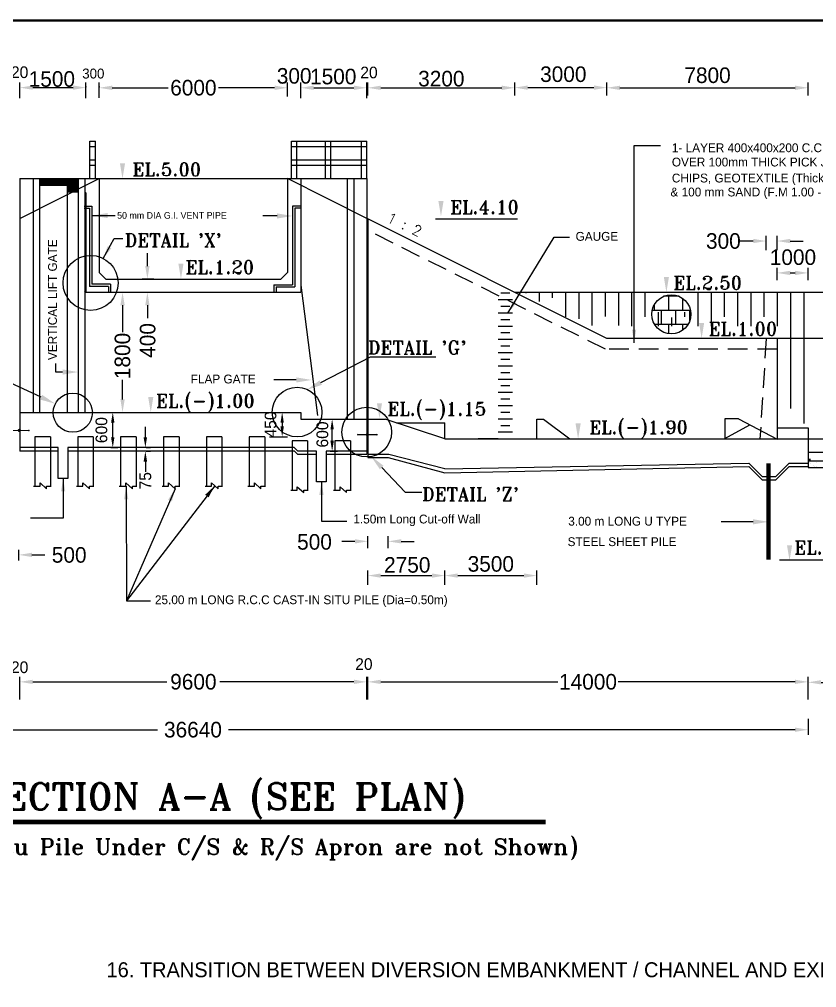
# Model space of a CAD drawing. Extents: x -377620 to 406987, y -326460 to -226264.
# Drawn here: x -21005 to -5642, y -248991 to -230343 of the extents above; entities that cross this region are included whole.
import ezdxf
from ezdxf.enums import TextEntityAlignment as Align

# ---------------------------------------------------------------- set-up
doc = ezdxf.new("R2010")
doc.units = 0
doc.header["$LTSCALE"] = 300
doc.header["$MEASUREMENT"] = 0
doc.linetypes.add('DASHED2', pattern=[9.525, 6.35, -3.175])
doc.layers.get('0').update_dxf_attribs({"linetype": 'CONTINUOUS'})
doc.layers.get('DEFPOINTS').update_dxf_attribs({"linetype": 'CONTINUOUS'})
doc.layers.add('LINE', color=7, linetype='CONTINUOUS')
doc.styles.add('BIG', font='ROMANT.SHX')
doc.styles.add('SMALL', font='ROMANS.SHX')
doc.dimstyles.new('3', dxfattribs={"dimtxt": 225, "dimasz": 350, "dimexe": 100, "dimexo": 25, "dimgap": 9, "dimtad": 0, "dimdec": 0, "dimzin": 0, "dimdsep": 46, "dimtxsty": 'Standard', "dimcen": 0, "dimclrd": 5, "dimclre": 6, "dimclrt": 256, "dimadec": 0, "dimazin": 0, "dimtfac": 1, "dimtdec": 0, "dimtofl": 0, "dimtmove": 2, "dimatfit": 3, "dimfxl": 1, "dimtolj": 1, "dimtzin": 0, "dimarcsym": 0})

# ---------------------------------------------------------------- blocks, each defined once
blk = doc.blocks.new('*D412')
at = {"layer": 'DEFPOINTS', "color": 0}
for p in [(-19466, -231661), (-19466, -231881), (-15837, -231844)]:
    blk.add_point(p, dxfattribs=at)
at = {"layer": 'LINE', "color": 7, "lineweight": -2}
for p, q in [((-19466, -231856), (-19466, -231561)), ((-15837, -231819), (-15837, -231561)), ((-19216, -231661), (-18136, -231661)), ((-16087, -231661), (-17168, -231661))]:
    blk.add_line(p, q, dxfattribs=at)
at = {"layer": 'LINE', "color": 7}
for points in [[(-19216, -231619), (-19216, -231703), (-19466, -231661)], [(-16087, -231619), (-16087, -231703), (-15837, -231661)]]:
    blk.add_solid(points, dxfattribs=at)
at = {"layer": 'LINE', "color": 7, "insert": (-17652, -231661), "char_height": 300, "attachment_point": 5}
blk.add_mtext('\\A1;6000', dxfattribs=at)
blk = doc.blocks.new('*D416')
at = {"layer": 'DEFPOINTS', "color": 0}
for p in [(-2238, -243111), (-5807, -243425), (-2238, -243425)]:
    blk.add_point(p, dxfattribs=at)
at = {"layer": 'LINE', "color": 7, "lineweight": -2}
for p, q in [((-5807, -243400), (-5807, -243011)), ((-5557, -243111), (-4506, -243111)), ((-2488, -243111), (-3538, -243111)), ((-2238, -243400), (-2238, -243011))]:
    blk.add_line(p, q, dxfattribs=at)
at = {"layer": 'LINE', "color": 7}
for points in [[(-5557, -243069), (-5557, -243152), (-5807, -243111)], [(-2488, -243069), (-2488, -243152), (-2238, -243111)]]:
    blk.add_solid(points, dxfattribs=at)
at = {"layer": 'LINE', "color": 7, "insert": (-4022, -243111), "char_height": 300, "attachment_point": 5}
blk.add_mtext('\\A1;6000', dxfattribs=at)
blk = doc.blocks.new('*D417')
at = {"layer": 'DEFPOINTS', "color": 0}
for p in [(-5807, -231661), (-9683, -231834), (-5807, -231834)]:
    blk.add_point(p, dxfattribs=at)
at = {"layer": 'LINE', "color": 7, "lineweight": -2}
for p, q in [((-9683, -231809), (-9683, -231561)), ((-5807, -231809), (-5807, -231561)), ((-9433, -231661), (-6057, -231661))]:
    blk.add_line(p, q, dxfattribs=at)
at = {"layer": 'LINE', "color": 7}
for points in [[(-9433, -231620), (-9433, -231703), (-9683, -231661)], [(-6057, -231620), (-6057, -231703), (-5807, -231661)]]:
    blk.add_solid(points, dxfattribs=at)
at = {"layer": 'LINE', "color": 7, "insert": (-7745, -231421), "char_height": 300, "attachment_point": 5}
blk.add_mtext('\\A1;7800', dxfattribs=at)
blk = doc.blocks.new('*D418')
at = {"layer": 'DEFPOINTS', "color": 0}
for p in [(-11459, -231661), (-14290, -231834), (-11459, -231834)]:
    blk.add_point(p, dxfattribs=at)
at = {"layer": 'LINE', "color": 7, "lineweight": -2}
for p, q in [((-14290, -231809), (-14290, -231561)), ((-11459, -231809), (-11459, -231561)), ((-14040, -231661), (-11709, -231661))]:
    blk.add_line(p, q, dxfattribs=at)
at = {"layer": 'LINE', "color": 7}
for points in [[(-14040, -231620), (-14040, -231703), (-14290, -231661)], [(-11709, -231620), (-11709, -231703), (-11459, -231661)]]:
    blk.add_solid(points, dxfattribs=at)
at = {"layer": 'LINE', "color": 7, "insert": (-12874, -231487), "char_height": 300, "attachment_point": 5}
blk.add_mtext('\\A1;3200', dxfattribs=at)
blk = doc.blocks.new('*X388')
at = {"color": 0}
for p, q in [((1078, 5657), (1246, 5825)), ((1078, 5666), (1229, 5816)), ((1078, 5675), (1211, 5807)), ((1078, 5683), (1193, 5798)), ((1078, 5692), (1176, 5790)), ((1078, 5701), (1158, 5781)), ((1078, 5710), (1140, 5772)), ((1078, 5719), (1123, 5763)), ((1078, 5728), (1105, 5754)), ((1078, 5736), (1087, 5745)), ((1084, 5653), (1264, 5834)), ((1093, 5653), (1282, 5843)), ((1101, 5653), (1299, 5851)), ((1110, 5653), (1317, 5860)), ((1119, 5653), (1328, 5863)), ((1128, 5653), (1328, 5854)), ((1137, 5653), (1328, 5845)), ((1146, 5653), (1328, 5836)), ((1154, 5653), (1328, 5827)), ((1163, 5653), (1328, 5819)), ((1172, 5653), (1328, 5810)), ((1181, 5653), (1328, 5801)), ((1190, 5653), (1328, 5792)), ((1199, 5653), (1328, 5783)), ((1207, 5653), (1328, 5774)), ((1216, 5653), (1328, 5766)), ((1225, 5653), (1328, 5757)), ((1234, 5653), (1328, 5748)), ((1243, 5653), (1328, 5739)), ((1252, 5653), (1328, 5730)), ((1261, 5653), (1328, 5721)), ((1269, 5653), (1328, 5712)), ((1278, 5653), (1328, 5704)), ((1287, 5653), (1328, 5695)), ((1296, 5653), (1328, 5686)), ((1305, 5653), (1328, 5677)), ((1314, 5653), (1328, 5668)), ((1322, 5653), (1328, 5659))]:
    blk.add_line(p, q, dxfattribs=at)
blk = doc.blocks.new('*X387')
at = {"color": 0}
for p, q in [((453, 5810), (597, 5953)), ((453, 5819), (588, 5953)), ((453, 5827), (579, 5953)), ((453, 5836), (571, 5953)), ((453, 5845), (562, 5953)), ((453, 5854), (553, 5953)), ((453, 5863), (544, 5953)), ((453, 5872), (535, 5953)), ((453, 5880), (526, 5953)), ((453, 5889), (518, 5953)), ((453, 5898), (509, 5953)), ((453, 5907), (500, 5953)), ((453, 5916), (491, 5953)), ((453, 5925), (482, 5953)), ((453, 5933), (473, 5953)), ((453, 5942), (465, 5953)), ((453, 5951), (456, 5953)), ((456, 5803), (606, 5953)), ((465, 5803), (615, 5953)), ((474, 5803), (624, 5953)), ((482, 5803), (632, 5953)), ((491, 5803), (641, 5953)), ((500, 5803), (650, 5953)), ((509, 5803), (659, 5953)), ((518, 5803), (668, 5953)), ((527, 5803), (677, 5953)), ((535, 5803), (685, 5953)), ((544, 5803), (694, 5953)), ((553, 5803), (703, 5953)), ((562, 5803), (712, 5953)), ((571, 5803), (721, 5953)), ((580, 5803), (730, 5953)), ((589, 5803), (739, 5953)), ((597, 5803), (747, 5953)), ((606, 5803), (756, 5953)), ((615, 5803), (765, 5953)), ((624, 5803), (774, 5953)), ((633, 5803), (783, 5953)), ((642, 5803), (792, 5953)), ((650, 5803), (800, 5953)), ((659, 5803), (809, 5953)), ((668, 5803), (818, 5953)), ((677, 5803), (827, 5953)), ((686, 5803), (836, 5953)), ((695, 5803), (845, 5953)), ((703, 5803), (853, 5953)), ((712, 5803), (862, 5953)), ((721, 5803), (871, 5953)), ((730, 5803), (880, 5953)), ((739, 5803), (889, 5953)), ((748, 5803), (898, 5953)), ((756, 5803), (906, 5953)), ((765, 5803), (915, 5953)), ((774, 5803), (924, 5953)), ((783, 5803), (933, 5953)), ((792, 5803), (942, 5953)), ((801, 5803), (951, 5953)), ((809, 5803), (959, 5953)), ((818, 5803), (968, 5953)), ((827, 5803), (977, 5953)), ((836, 5803), (986, 5953)), ((845, 5803), (995, 5953)), ((854, 5803), (1004, 5953)), ((863, 5803), (1013, 5953)), ((871, 5803), (1021, 5953)), ((880, 5803), (1030, 5953)), ((889, 5803), (1039, 5953)), ((898, 5803), (1048, 5953)), ((907, 5803), (1057, 5953)), ((916, 5803), (1066, 5953)), ((924, 5803), (1074, 5953)), ((933, 5803), (1083, 5953)), ((942, 5803), (1092, 5953)), ((951, 5803), (1101, 5953)), ((960, 5803), (1110, 5953)), ((969, 5803), (1119, 5953)), ((977, 5803), (1127, 5953)), ((986, 5803), (1136, 5953)), ((995, 5803), (1145, 5953)), ((1004, 5803), (1154, 5953)), ((1013, 5803), (1163, 5953)), ((1022, 5803), (1172, 5953)), ((1030, 5803), (1180, 5953)), ((1039, 5803), (1189, 5953)), ((1048, 5803), (1198, 5953)), ((1057, 5803), (1207, 5953)), ((1066, 5803), (1216, 5953)), ((1075, 5803), (1225, 5953)), ((1078, 5798), (1233, 5953)), ((1078, 5790), (1242, 5953)), ((1078, 5781), (1251, 5953)), ((1078, 5772), (1260, 5953)), ((1078, 5763), (1269, 5953)), ((1078, 5754), (1278, 5953)), ((1078, 5745), (1287, 5953)), ((1087, 5745), (1295, 5953)), ((1105, 5754), (1304, 5953)), ((1123, 5763), (1313, 5953)), ((1140, 5772), (1322, 5953)), ((1158, 5781), (1328, 5951)), ((1176, 5790), (1328, 5942)), ((1193, 5798), (1328, 5933)), ((1211, 5807), (1328, 5925)), ((1229, 5816), (1328, 5916)), ((1246, 5825), (1328, 5907)), ((1264, 5834), (1328, 5898)), ((1282, 5843), (1328, 5889)), ((1299, 5851), (1328, 5880)), ((1317, 5860), (1328, 5872))]:
    blk.add_line(p, q, dxfattribs=at)
blk = doc.blocks.new('*D421')
at = {"layer": 'DEFPOINTS', "color": 0}
for p in [(-18588, -238590), (-18588, -238659), (-18577, -238659)]:
    blk.add_point(p, dxfattribs=at)
at = {"layer": 'LINE', "color": 7, "lineweight": -2}
for p, q in [((-18577, -238390), (-18577, -238190)), ((-18563, -238590), (-18477, -238590)), ((-18563, -238659), (-18477, -238659)), ((-18577, -238859), (-18577, -239059))]:
    blk.add_line(p, q, dxfattribs=at)
at = {"layer": 'LINE', "color": 7}
for points in [[(-18611, -238390), (-18544, -238390), (-18577, -238590)], [(-18611, -238859), (-18544, -238859), (-18577, -238659)]]:
    blk.add_solid(points, dxfattribs=at)
at = {"layer": 'LINE', "color": 7, "insert": (-18576, -239229), "char_height": 225, "attachment_point": 5, "rotation": 90}
blk.add_mtext('\\A1;75', dxfattribs=at)
blk = doc.blocks.new('*D422')
at = {"layer": 'DEFPOINTS', "color": 0}
for p in [(-19267, -237913), (-19205, -237913), (-19267, -238590)]:
    blk.add_point(p, dxfattribs=at)
at = {"layer": 'LINE', "color": 7, "lineweight": -2}
for p, q in [((-19242, -237913), (-19105, -237913)), ((-19205, -238390), (-19205, -238113)), ((-19242, -238590), (-19105, -238590))]:
    blk.add_line(p, q, dxfattribs=at)
at = {"layer": 'LINE', "color": 7}
for points in [[(-19238, -238113), (-19172, -238113), (-19205, -237913)], [(-19238, -238390), (-19172, -238390), (-19205, -238590)]]:
    blk.add_solid(points, dxfattribs=at)
at = {"layer": 'LINE', "color": 7, "insert": (-19422, -238254), "char_height": 225, "attachment_point": 5, "rotation": 90}
blk.add_mtext('\\A1;600', dxfattribs=at)
blk = doc.blocks.new('*D423')
at = {"layer": 'DEFPOINTS', "color": 0}
for p in [(-18538, -235345), (-18386, -235345), (-18619, -235600)]:
    blk.add_point(p, dxfattribs=at)
at = {"layer": 'LINE', "color": 7, "lineweight": -2}
for p, q in [((-18538, -235095), (-18538, -234845)), ((-18411, -235345), (-18638, -235345)), ((-18594, -235600), (-18438, -235600)), ((-18538, -235850), (-18538, -236100))]:
    blk.add_line(p, q, dxfattribs=at)
at = {"layer": 'LINE', "color": 7}
for points in [[(-18580, -235095), (-18497, -235095), (-18538, -235345)], [(-18580, -235850), (-18497, -235850), (-18538, -235600)]]:
    blk.add_solid(points, dxfattribs=at)
at = {"layer": 'LINE', "color": 7, "insert": (-18532, -236527), "char_height": 300, "attachment_point": 5, "rotation": 90}
blk.add_mtext('\\A1;400', dxfattribs=at)
blk = doc.blocks.new('*D424')
at = {"layer": 'DEFPOINTS', "color": 0}
for p in [(-6402, -234612), (-6614, -234813), (-6402, -234813)]:
    blk.add_point(p, dxfattribs=at)
at = {"layer": 'LINE', "color": 7, "lineweight": -2}
for p, q in [((-6614, -234788), (-6614, -234512)), ((-6402, -234788), (-6402, -234512)), ((-6864, -234612), (-7114, -234612)), ((-6152, -234612), (-5902, -234612))]:
    blk.add_line(p, q, dxfattribs=at)
at = {"layer": 'LINE', "color": 7}
for points in [[(-6864, -234570), (-6864, -234654), (-6614, -234612)], [(-6152, -234570), (-6152, -234654), (-6402, -234612)]]:
    blk.add_solid(points, dxfattribs=at)
at = {"layer": 'LINE', "color": 7, "insert": (-7440, -234613), "char_height": 300, "attachment_point": 5}
blk.add_mtext('\\A1;300', dxfattribs=at)
blk = doc.blocks.new('*D432')
at = {"layer": 'DEFPOINTS', "color": 0}
for p in [(-15582, -231661), (-15582, -231663), (-15837, -231853)]:
    blk.add_point(p, dxfattribs=at)
at = {"layer": 'LINE', "color": 7, "lineweight": -2}
for p, q in [((-15837, -231828), (-15837, -231561)), ((-15582, -231638), (-15582, -231561)), ((-16087, -231661), (-16337, -231661)), ((-15332, -231661), (-15082, -231661))]:
    blk.add_line(p, q, dxfattribs=at)
at = {"layer": 'LINE', "color": 7}
for points in [[(-16087, -231619), (-16087, -231703), (-15837, -231661)], [(-15332, -231619), (-15332, -231703), (-15582, -231661)]]:
    blk.add_solid(points, dxfattribs=at)
at = {"layer": 'LINE', "color": 7, "insert": (-15710, -231433), "char_height": 300, "attachment_point": 5}
blk.add_mtext('\\A1;300', dxfattribs=at)
blk = doc.blocks.new('*D433')
at = {"layer": 'DEFPOINTS', "color": 0}
for p in [(-5807, -243102), (-14290, -243467), (-5807, -243467)]:
    blk.add_point(p, dxfattribs=at)
at = {"layer": 'LINE', "color": 7, "lineweight": -2}
for p, q in [((-14290, -243442), (-14290, -243002)), ((-14040, -243102), (-10632, -243102)), ((-6057, -243102), (-9464, -243102)), ((-5807, -243442), (-5807, -243002))]:
    blk.add_line(p, q, dxfattribs=at)
at = {"layer": 'LINE', "color": 7}
for points in [[(-14040, -243060), (-14040, -243143), (-14290, -243102)], [(-6057, -243060), (-6057, -243143), (-5807, -243102)]]:
    blk.add_solid(points, dxfattribs=at)
at = {"layer": 'LINE', "color": 7, "insert": (-10048, -243102), "char_height": 300, "attachment_point": 5}
blk.add_mtext('\\A1;14000', dxfattribs=at)
blk = doc.blocks.new('*D434')
at = {"layer": 'DEFPOINTS', "color": 0}
for p in [(-14307, -243102), (-20996, -243467), (-14307, -243467)]:
    blk.add_point(p, dxfattribs=at)
at = {"layer": 'LINE', "color": 7, "lineweight": -2}
for p, q in [((-20996, -243442), (-20996, -243002)), ((-20746, -243102), (-18161, -243102)), ((-14557, -243102), (-17143, -243102)), ((-14307, -243442), (-14307, -243002))]:
    blk.add_line(p, q, dxfattribs=at)
at = {"layer": 'LINE', "color": 7}
for points in [[(-20746, -243060), (-20746, -243143), (-20996, -243102)], [(-14557, -243060), (-14557, -243143), (-14307, -243102)]]:
    blk.add_solid(points, dxfattribs=at)
at = {"layer": 'LINE', "color": 7, "insert": (-17652, -243102), "char_height": 300, "attachment_point": 5}
blk.add_mtext('\\A1;9600', dxfattribs=at)
blk = doc.blocks.new('*D435')
at = {"layer": 'DEFPOINTS', "color": 0}
for p in [(-11034, -241055), (-12807, -241258), (-11034, -241258)]:
    blk.add_point(p, dxfattribs=at)
at = {"layer": 'LINE', "color": 7, "lineweight": -2}
for p, q in [((-12807, -241233), (-12807, -240955)), ((-12557, -241055), (-11284, -241055)), ((-11034, -241233), (-11034, -240955))]:
    blk.add_line(p, q, dxfattribs=at)
at = {"layer": 'LINE', "color": 7}
for points in [[(-12557, -241014), (-12557, -241097), (-12807, -241055)], [(-11284, -241014), (-11284, -241097), (-11034, -241055)]]:
    blk.add_solid(points, dxfattribs=at)
at = {"layer": 'LINE', "color": 7, "insert": (-11921, -240832), "char_height": 300, "attachment_point": 5}
blk.add_mtext('\\A1;3500', dxfattribs=at)
blk = doc.blocks.new('*D436')
at = {"layer": 'DEFPOINTS', "color": 0}
for p in [(-12807, -241055), (-14290, -241258), (-12807, -241258)]:
    blk.add_point(p, dxfattribs=at)
at = {"layer": 'LINE', "color": 7, "lineweight": -2}
for p, q in [((-14290, -241233), (-14290, -240955)), ((-14040, -241055), (-13057, -241055)), ((-12807, -241233), (-12807, -240955))]:
    blk.add_line(p, q, dxfattribs=at)
at = {"layer": 'LINE', "color": 7}
for points in [[(-14040, -241014), (-14040, -241097), (-14290, -241055)], [(-13057, -241014), (-13057, -241097), (-12807, -241055)]]:
    blk.add_solid(points, dxfattribs=at)
at = {"layer": 'LINE', "color": 7, "insert": (-13531, -240851), "char_height": 300, "attachment_point": 5}
blk.add_mtext('\\A1;2750', dxfattribs=at)
blk = doc.blocks.new('*D437')
at = {"layer": 'DEFPOINTS', "color": 0}
for p in [(-19290, -235600), (-19017, -235600), (-19290, -237913)]:
    blk.add_point(p, dxfattribs=at)
at = {"layer": 'LINE', "color": 7, "lineweight": -2}
for p, q in [((-19265, -235600), (-18917, -235600)), ((-19017, -235850), (-19017, -236367)), ((-19017, -237663), (-19017, -237285)), ((-19265, -237913), (-18917, -237913))]:
    blk.add_line(p, q, dxfattribs=at)
at = {"layer": 'LINE', "color": 7}
for points in [[(-19058, -235850), (-18975, -235850), (-19017, -235600)], [(-19058, -237663), (-18975, -237663), (-19017, -237913)]]:
    blk.add_solid(points, dxfattribs=at)
at = {"layer": 'LINE', "color": 7, "insert": (-19017, -236826), "char_height": 300, "attachment_point": 5, "rotation": 90}
blk.add_mtext('\\A1;1800', dxfattribs=at)
blk = doc.blocks.new('*D438')
at = {"layer": 'DEFPOINTS', "color": 0}
for p in [(-5807, -235226), (-6402, -235394), (-5807, -235394)]:
    blk.add_point(p, dxfattribs=at)
at = {"layer": 'LINE', "color": 7, "lineweight": -2}
for p, q in [((-6402, -235369), (-6402, -235126)), ((-5807, -235369), (-5807, -235126)), ((-6152, -235226), (-6057, -235226))]:
    blk.add_line(p, q, dxfattribs=at)
at = {"layer": 'LINE', "color": 7}
for points in [[(-6152, -235185), (-6152, -235268), (-6402, -235226)], [(-6057, -235185), (-6057, -235268), (-5807, -235226)]]:
    blk.add_solid(points, dxfattribs=at)
at = {"layer": 'LINE', "color": 7, "insert": (-6099, -234925), "char_height": 300, "attachment_point": 5}
blk.add_mtext('\\A1;1000', dxfattribs=at)
blk = doc.blocks.new('*D439')
at = {"layer": 'DEFPOINTS', "color": 0}
for p in [(-14307, -231661), (-15582, -231888), (-14307, -231888)]:
    blk.add_point(p, dxfattribs=at)
at = {"layer": 'LINE', "color": 7, "lineweight": -2}
for p, q in [((-15582, -231863), (-15582, -231561)), ((-14307, -231863), (-14307, -231561)), ((-15332, -231661), (-14557, -231661))]:
    blk.add_line(p, q, dxfattribs=at)
at = {"layer": 'LINE', "color": 7}
for points in [[(-15332, -231619), (-15332, -231703), (-15582, -231661)], [(-14557, -231619), (-14557, -231703), (-14307, -231661)]]:
    blk.add_solid(points, dxfattribs=at)
at = {"layer": 'LINE', "color": 7, "insert": (-14957, -231446), "char_height": 300, "attachment_point": 5}
blk.add_mtext('\\A1;1500', dxfattribs=at)
blk = doc.blocks.new('*D440')
at = {"layer": 'DEFPOINTS', "color": 0}
for p in [(-19721, -231658), (-20996, -231885), (-19721, -231885)]:
    blk.add_point(p, dxfattribs=at)
at = {"layer": 'LINE', "color": 7, "lineweight": -2}
for p, q in [((-20996, -231860), (-20996, -231558)), ((-19721, -231860), (-19721, -231558)), ((-20746, -231658), (-19971, -231658))]:
    blk.add_line(p, q, dxfattribs=at)
at = {"layer": 'LINE', "color": 7}
for points in [[(-20746, -231616), (-20746, -231699), (-20996, -231658)], [(-19971, -231616), (-19971, -231699), (-19721, -231658)]]:
    blk.add_solid(points, dxfattribs=at)
at = {"layer": 'LINE', "color": 7, "insert": (-20379, -231493), "char_height": 300, "attachment_point": 5}
blk.add_mtext('\\A1;1500', dxfattribs=at)
blk = doc.blocks.new('A$C546D0F5F')
at = {"layer": 'LINE'}
for s, p in [('1- LAYER 400x400x200 C.C BLOCKS', (0, 0)), ('OVER 100mm THICK PICK JHAMA', (0, -275)), ('CHIPS, GEOTEXTILE (Thickness >=3 mm) ', (0, -583)), ('& 100 mm SAND (F.M 1.00 - 1.50)', (-27, -852))]:
    blk.add_text(s, height=170, dxfattribs=at).set_placement(p)
blk = doc.blocks.new('*D441')
at = {"layer": 'DEFPOINTS', "color": 0}
for p in [(-29513, -243791), (-5807, -243791), (-5807, -244024)]:
    blk.add_point(p, dxfattribs=at)
at = {"layer": 'LINE', "color": 7, "lineweight": -2}
for p, q in [((-29513, -243816), (-29513, -244124)), ((-5807, -243816), (-5807, -244124)), ((-29263, -244024), (-18344, -244024)), ((-6057, -244024), (-16976, -244024))]:
    blk.add_line(p, q, dxfattribs=at)
at = {"layer": 'LINE', "color": 7}
for points in [[(-29263, -243982), (-29263, -244065), (-29513, -244024)], [(-6057, -243982), (-6057, -244065), (-5807, -244024)]]:
    blk.add_solid(points, dxfattribs=at)
at = {"layer": 'LINE', "color": 7, "insert": (-17660, -244024), "char_height": 300, "attachment_point": 5}
blk.add_mtext('\\A1;36640', dxfattribs=at)
blk = doc.blocks.new('*D442')
at = {"layer": 'DEFPOINTS', "color": 0}
for p in [(-21349, -240656), (-21349, -240790), (-21013, -240790)]:
    blk.add_point(p, dxfattribs=at)
at = {"layer": 'LINE', "color": 7, "lineweight": -2}
for p, q in [((-21599, -240656), (-21849, -240656)), ((-21349, -240765), (-21349, -240556)), ((-21013, -240765), (-21013, -240556)), ((-20763, -240656), (-20513, -240656))]:
    blk.add_line(p, q, dxfattribs=at)
at = {"layer": 'LINE', "color": 7}
for points in [[(-21599, -240615), (-21599, -240698), (-21349, -240656)], [(-20763, -240615), (-20763, -240698), (-21013, -240656)]]:
    blk.add_solid(points, dxfattribs=at)
at = {"layer": 'LINE', "color": 7, "insert": (-20045, -240659), "char_height": 300, "attachment_point": 5}
blk.add_mtext('\\A1;500', dxfattribs=at)
blk = doc.blocks.new('*D443')
at = {"layer": 'DEFPOINTS', "color": 0}
for p in [(-14290, -240396), (-14290, -240553), (-13898, -240553)]:
    blk.add_point(p, dxfattribs=at)
at = {"layer": 'LINE', "color": 7, "lineweight": -2}
for p, q in [((-14290, -240528), (-14290, -240296)), ((-13898, -240528), (-13898, -240296)), ((-14540, -240396), (-14790, -240396)), ((-13648, -240396), (-13398, -240396))]:
    blk.add_line(p, q, dxfattribs=at)
at = {"layer": 'LINE', "color": 7}
for points in [[(-14540, -240354), (-14540, -240437), (-14290, -240396)], [(-13648, -240354), (-13648, -240437), (-13898, -240396)]]:
    blk.add_solid(points, dxfattribs=at)
at = {"layer": 'LINE', "color": 7, "insert": (-15318, -240408), "char_height": 300, "attachment_point": 5}
blk.add_mtext('\\A1;500', dxfattribs=at)
blk = doc.blocks.new('*D444')
at = {"layer": 'DEFPOINTS', "color": 0}
for p in [(-15999, -237913), (-16208, -238383), (-15941, -238383)]:
    blk.add_point(p, dxfattribs=at)
at = {"layer": 'LINE', "color": 7, "lineweight": -2}
for p, q in [((-15974, -237913), (-15841, -237913)), ((-15941, -238113), (-15941, -238183)), ((-16183, -238383), (-15841, -238383))]:
    blk.add_line(p, q, dxfattribs=at)
at = {"layer": 'LINE', "color": 7}
for points in [[(-15974, -238113), (-15908, -238113), (-15941, -237913)], [(-15974, -238183), (-15908, -238183), (-15941, -238383)]]:
    blk.add_solid(points, dxfattribs=at)
at = {"layer": 'LINE', "color": 7, "insert": (-16164, -238145), "char_height": 225, "attachment_point": 5, "rotation": 90}
blk.add_mtext('\\A1;450', dxfattribs=at)
blk = doc.blocks.new('*D446')
at = {"layer": 'DEFPOINTS', "color": 0}
for p in [(-11459, -231773), (-9683, -231658), (-9683, -231773)]:
    blk.add_point(p, dxfattribs=at)
at = {"layer": 'LINE', "color": 7, "lineweight": -2}
for p, q in [((-11459, -231748), (-11459, -231558)), ((-9683, -231748), (-9683, -231558)), ((-11209, -231658), (-9933, -231658))]:
    blk.add_line(p, q, dxfattribs=at)
at = {"layer": 'LINE', "color": 7}
for points in [[(-11209, -231616), (-11209, -231699), (-11459, -231658)], [(-9933, -231616), (-9933, -231699), (-9683, -231658)]]:
    blk.add_solid(points, dxfattribs=at)
at = {"layer": 'LINE', "color": 7, "insert": (-10524, -231401), "char_height": 300, "attachment_point": 5}
blk.add_mtext('\\A1;3000', dxfattribs=at)
blk = doc.blocks.new('*X390')
at = {"color": 0}
for p, q in [((19840, 640), (19840, 912)), ((19924, 960), (20274, 960)), ((20000, 960), (20000, 985)), ((20160, 640), (20160, 960)), ((20480, 640), (20480, 781)), ((19664, 640), (20535, 640)), ((19680, 403), (19680, 640)), ((20000, 320), (20000, 640)), ((20320, 320), (20320, 640)), ((19720, 320), (20479, 320)), ((19840, 190), (19840, 320)), ((20160, 111), (20160, 320))]:
    blk.add_line(p, q, dxfattribs=at)
blk = doc.blocks.new('*D799')
at = {"layer": 'DEFPOINTS', "color": 0}
for p in [(-15040, -238041), (-14978, -238041), (-15040, -238659)]:
    blk.add_point(p, dxfattribs=at)
at = {"layer": 'LINE', "color": 7, "lineweight": -2}
for p, q in [((-15015, -238041), (-14878, -238041)), ((-14978, -238459), (-14978, -238241)), ((-15015, -238659), (-14878, -238659))]:
    blk.add_line(p, q, dxfattribs=at)
at = {"layer": 'LINE', "color": 7}
for points in [[(-15011, -238241), (-14945, -238241), (-14978, -238041)], [(-15011, -238459), (-14945, -238459), (-14978, -238659)]]:
    blk.add_solid(points, dxfattribs=at)
at = {"layer": 'LINE', "color": 7, "insert": (-15165, -238338), "char_height": 225, "attachment_point": 5, "rotation": 90}
blk.add_mtext('\\A1;600', dxfattribs=at)

msp = doc.modelspace()

# ---------------------------------------------------------------- linework, layer by layer
at = {"layer": 'LINE', "color": 7}
for p, q in [((-19721.4952, -231624.3748), (-19721.4952, -231559.1782)), ((-19466.4952, -231837.492), (-19466.4952, -231559.1782)), ((-19647.1202, -232685.7005), (-19540.8702, -232685.7005)), ((-19647.1202, -233408.2005), (-19647.1202, -232685.7005)), ((-19540.8702, -233408.2005), (-19540.8702, -232685.7005)), ((-15762.6202, -233408.2005), (-15762.6202, -232685.7005)), ((-15762.6202, -233408.2005), (-15762.6202, -232685.7005)), ((-15762.6202, -232685.7005), (-14306.9952, -232685.7005)), ((-15762.6202, -233408.2005), (-15762.6202, -232685.7005)), ((-15762.6202, -232685.7005), (-15656.3702, -232685.7005)), ((-15656.3702, -233408.2005), (-15656.3702, -232685.7005)), ((-15656.3702, -233408.2005), (-15656.3702, -232685.7005)), ((-15656.3702, -233408.2005), (-15656.3702, -232685.7005)), ((-15107.7302, -233408.2005), (-15107.7302, -232685.7005)), ((-15001.4802, -233408.2005), (-15001.4802, -232685.7005)), ((-14413.2452, -233408.2005), (-14413.2452, -232685.7005)), ((-14306.9952, -233408.2005), (-14306.9952, -232685.7005)), ((-19647.1202, -232791.9505), (-19540.8702, -232791.9505)), ((-15762.6202, -232791.9505), (-15656.3702, -232791.9505)), ((-15762.6202, -232791.9505), (-14306.9952, -232791.9505)), ((-15762.6202, -232791.9505), (-15656.3702, -232791.9505)), ((-14413.2452, -232791.9505), (-14306.9952, -232791.9505)), ((-19647.1202, -233046.9505), (-19540.8702, -233046.9505)), ((-15762.6202, -233046.9505), (-15656.3702, -233046.9505)), ((-15762.6202, -233046.9505), (-14306.9952, -233046.9505)), ((-15762.6202, -233046.9505), (-15656.3702, -233046.9505)), ((-14413.2452, -233046.9505), (-14306.9952, -233046.9505)), ((-19647.1202, -233153.2005), (-19540.8702, -233153.2005)), ((-15762.6202, -233153.2005), (-15656.3702, -233153.2005)), ((-15762.6202, -233153.2005), (-14306.9952, -233153.2005)), ((-15762.6202, -233153.2005), (-15656.3702, -233153.2005)), ((-14413.2452, -233153.2005), (-14306.9952, -233153.2005)), ((-20996.4952, -233408.2005), (-20996.4952, -234045.6458)), ((-20996.4952, -233408.2005), (-19466.4952, -233408.2005)), ((-20996.4952, -234175.745), (-19466.4952, -233410.745)), ((-20741.4952, -233408.2005), (-20741.4952, -237913.2005)), ((-20613.9952, -233408.2005), (-20613.9952, -237913.2005)), ((-19870.2452, -233408.2005), (-19870.2452, -237913.2005)), ((-19742.7452, -233408.2005), (-19742.7452, -237913.2005)), ((-19604.0409, -233410.745), (-15258.8052, -233410.745)), ((-19466.4952, -233408.2005), (-19466.4952, -235217.2426)), ((-19466.4952, -233410.745), (-19466.4952, -234410.745)), ((-15836.9952, -233408.2005), (-14306.9952, -233408.2005)), ((-15836.9952, -233408.2005), (-15836.9952, -235217.2426)), ((-15836.9952, -233410.745), (-15836.9952, -234410.745)), ((-14306.9952, -234175.745), (-15836.9952, -233410.745)), ((-15581.9952, -233408.2005), (-15581.9952, -235599.7426)), ((-14689.4952, -233408.2005), (-14689.4952, -238040.7005)), ((-14561.9952, -233408.2005), (-14561.9952, -238040.7005)), ((-14306.9952, -233408.2005), (-14306.9952, -238717.9518)), ((-20613.9952, -233535.7005), (-20082.7452, -233535.7005)), ((-20082.7452, -233535.7005), (-20082.7452, -237913.2005)), ((-20082.7452, -233663.2005), (-19870.2452, -233663.2005)), ((-19721.4952, -233684.4505), (-19742.7452, -233663.2005)), ((-19721.4952, -233684.4505), (-19721.4952, -235599.7426)), ((-19757.6444, -233938.4145), (-19608.8944, -233938.4145)), ((-19757.6444, -233980.9145), (-19651.3944, -233980.9145)), ((-19651.3944, -233980.9145), (-19651.3944, -235486.5)), ((-19608.8944, -233938.4145), (-19608.8944, -235444)), ((-15740.674, -233938.4145), (-15740.674, -235454)), ((-15591.924, -233938.4145), (-15740.674, -233938.4145)), ((-15698.174, -233980.9145), (-15698.174, -235496.5)), ((-15591.924, -233980.9145), (-15698.174, -233980.9145)), ((-20996.4952, -234045.6458), (-20996.4952, -238658.7656)), ((-19598.2689, -234121.1318), (-19158, -234121.1318)), ((-16038.5247, -234129.3132), (-16314.288, -234129.3132)), ((-14289.9952, -234184.245), (-14289.9952, -238781)), ((-9683.4903, -236487.4974), (-14289.9952, -234184.245)), ((-12987.6625, -234184.245), (-11406.0623, -234184.245)), ((-10702.7036, -234534.6868), (-10405.2036, -234534.6868)), ((-19338.9952, -235344.7426), (-19466.4952, -235217.2426)), ((-15964.4952, -235344.7426), (-15836.9952, -235217.2426)), ((-19290.1444, -235486.5), (-19651.3944, -235486.5)), ((-19247.6444, -235444), (-19608.8944, -235444)), ((-19338.9952, -235344.7426), (-15964.4952, -235344.7426)), ((-19290.1444, -235486.5), (-19290.1444, -235592.75)), ((-19247.6444, -235444), (-19247.6444, -235592.75)), ((-16101.924, -235454), (-15740.674, -235454)), ((-16101.924, -235454), (-16101.924, -235602.75)), ((-16059.424, -235496.5), (-15698.174, -235496.5)), ((-16059.424, -235496.5), (-16059.424, -235602.75)), ((-15581.9952, -235464), (-15261.221, -237972.2267)), ((-19752.674, -235590.6842), (-19731.424, -235569.4342)), ((-19742.7452, -235602.25), (-19721.4952, -235581)), ((-19742.7452, -235599.7426), (-15581.9952, -235599.7426)), ((-11551.6959, -235618.2005), (-11729.9596, -235618.2005)), ((-11459, -235599.7426), (3829, -235599.7426)), ((-11246.9952, -235599.7426), (-11246.9952, -235616.7475)), ((-10991.9952, -235599.7426), (-10991.9952, -235775)), ((-10736.9952, -235599.7426), (-10736.9952, -235705.7475)), ((-10481.9952, -235599.7426), (-10481.9952, -236071)), ((-10226.9952, -235599.7426), (-10226.9952, -236109)), ((-9971.9952, -235599.7426), (-9971.9952, -236240.5)), ((-9716.9952, -235599.7426), (-9716.9952, -236062.5)), ((-9461.9952, -235599.7426), (-9461.9952, -236240.5)), ((-9206.9952, -235599.7426), (-9206.9952, -236249)), ((-8951.9952, -235599.7426), (-8951.9952, -236071)), ((-7931.9952, -235599.7426), (-7931.9952, -236249)), ((-7676.9952, -235599.7426), (-7676.9952, -236249)), ((-7421.9952, -235599.7426), (-7421.9952, -236071)), ((-7166.9952, -235599.7426), (-7166.9952, -236249)), ((-6911.9952, -235599.7426), (-6911.9952, -236249)), ((-6656.9952, -235599.7426), (-6656.9952, -236071)), ((-6401.9952, -235599.7426), (-6401.9952, -236249)), ((-6146.9952, -235599.7426), (-6146.9952, -237837.1026)), ((-5891.9952, -235599.7426), (-5891.9952, -238127.6312)), ((-11504.1589, -235745.7005), (-11777.4964, -235745.7005)), ((-11551.6959, -235873.2005), (-11729.9596, -235873.2005)), ((-11504.1589, -236000.7005), (-11777.4964, -236000.7005)), ((-8696.9952, -235984.5849), (-8696.9952, -236249)), ((-8186.9952, -235984.5849), (-8186.9952, -236071)), ((-11504.1589, -236255.7005), (-11777.4964, -236255.7005)), ((-11551.6959, -236128.2005), (-11729.9596, -236128.2005)), ((-8441.9952, -236083.6037), (-8441.9952, -236249)), ((-11551.6959, -236383.2005), (-11729.9596, -236383.2005)), ((-11504.1589, -236510.7005), (-11777.4964, -236510.7005)), ((2268.0048, -236487.4974), (-9683.4903, -236487.4974)), ((-6401.9952, -236487.4974), (-6401.9952, -238423.2005)), ((-11504.1589, -236765.7005), (-11777.4964, -236765.7005)), ((-11551.6959, -236638.2005), (-11729.9596, -236638.2005)), ((-20300.909, -237135.1258), (-20300.909, -236972.5693)), ((-15197.7733, -237338.9838), (-14236.729, -236839.2223)), ((-14236.729, -236839.2223), (-12979.8514, -236839.2223)), ((-11551.6959, -236893.2005), (-11729.9596, -236893.2005)), ((-20171.2646, -237135.1258), (-20300.909, -237135.1258)), ((-11504.1589, -237020.7005), (-11777.4964, -237020.7005)), ((-11551.6959, -237148.2005), (-11729.9596, -237148.2005)), ((-20584.3714, -237620.2271), (-21178.8375, -237343.6337)), ((-15668.4378, -237287.5056), (-16104.6868, -237287.5056)), ((-11504.1589, -237275.7005), (-11777.4964, -237275.7005)), ((-11504.1589, -237530.7005), (-11777.4964, -237530.7005)), ((-11551.6959, -237403.2005), (-11729.9596, -237403.2005)), ((-11551.6959, -237658.2005), (-11729.9596, -237658.2005)), ((-20996.4952, -237913.2005), (-15581.9952, -237913.2005)), ((-15581.9952, -237913.2005), (-15581.9952, -238040.7005)), ((-11504.1589, -237785.7005), (-11777.4964, -237785.7005)), ((-11551.6959, -237913.2005), (-11729.9596, -237913.2005)), ((-15581.9952, -238040.7005), (-14306.9952, -238040.7005)), ((-14306.9952, -238040.7005), (-13954.9952, -238040.7005)), ((-12807.4952, -238423.2005), (-13954.9952, -238040.7005)), ((-13735.9952, -238113.7005), (-13164.4952, -238113.7005)), ((-13735.9952, -238113.7005), (-12807.4952, -238113.7005)), ((-12807.4952, -238423.2005), (-12807.4952, -238113.7005)), ((-11504.1589, -238040.7005), (-11777.4964, -238040.7005)), ((-11034.4952, -238040.7005), (-10906.9952, -238040.7005)), ((-11034.4952, -238423.2005), (-11034.4952, -238040.7005)), ((-10906.9952, -238040.7005), (-10396.9952, -238423.2005)), ((-7411.9582, -238038.0191), (-7411.9582, -238423.2005)), ((-7150.4497, -238038.0191), (-7411.9582, -238038.0191)), ((-7150.4497, -238038.0191), (-6401.9952, -238425.3677)), ((-11504.1589, -238295.7005), (-11777.4964, -238295.7005)), ((-11551.6959, -238168.2005), (-11729.9596, -238168.2005)), ((-7411.9582, -238417.1552), (-6928.2773, -238149.3196)), ((-6401.9952, -238210.7005), (-5806.9952, -238210.7005)), ((-5806.9952, -238210.7005), (-5806.9952, -238423.2005)), ((-20706, -238383), (-20706, -239333)), ((-20406, -238383), (-20706, -238383)), ((-20406, -238383), (-20406, -239333)), ((-19880, -238383), (-19880, -239333)), ((-19580, -238383), (-19880, -238383)), ((-19580, -238383), (-19580, -239333)), ((-19054, -238383), (-19054, -239333)), ((-18754, -238383), (-19054, -238383)), ((-18754, -238383), (-18754, -239333)), ((-18228, -238383), (-18228, -239333)), ((-17928, -238383), (-18228, -238383)), ((-17928, -238383), (-17928, -239333)), ((-17402, -238383), (-17402, -239333)), ((-17102, -238383), (-17402, -238383)), ((-17102, -238383), (-17102, -239333)), ((-16576, -238383), (-16576, -239333)), ((-16276, -238383), (-16576, -238383)), ((-16276, -238383), (-16276, -239333)), ((-15750, -238459), (-15750, -239409)), ((-15450, -238459), (-15750, -238459)), ((-15450, -238459), (-15450, -239409)), ((-14924.3603, -238459), (-14924.3603, -239409)), ((-14624.3603, -238459), (-14924.3603, -238459)), ((-14624.3603, -238459), (-14624.3603, -239409)), ((-12807.4952, -238423.2005), (-5806.9952, -238423.2005)), ((-11782.2564, -238423.2005), (-12164.7564, -238423.2005)), ((-5806.9952, -238423.2005), (2268.0048, -238423.2005)), ((-5806.9952, -238423.2005), (-5806.9952, -238975.7005)), ((-20255, -238590.4518), (-20996.4952, -238590.4518)), ((-20255, -238658.7656), (-20996.4952, -238658.7656)), ((-15709.4952, -238590.4518), (-20068, -238590.4518)), ((-15704.9314, -238658.7656), (-20068, -238658.7656)), ((-15641.1814, -238658.7656), (-15709.4952, -238590.4518)), ((-15645.7452, -238717.9518), (-15704.9314, -238658.7656)), ((-15278, -238658.7656), (-15641.1814, -238658.7656)), ((-14306.9952, -238658.7656), (-15091, -238658.7656)), ((-5806.9952, -238678.2005), (-2236.9952, -238678.2005)), ((-15645.7452, -238717.9518), (-15278, -238717.9518)), ((-15091, -238717.9518), (-14306.9952, -238717.9518)), ((-13882.8242, -238721.8138), (-14289.9952, -238721.8138)), ((-14289.9952, -238781), (-13898.2927, -238781)), ((-13898.2927, -238781), (-12807.4952, -239073.8663)), ((-12807.4952, -239002.4304), (-13882.8242, -238721.8138)), ((-5806.9952, -238848.2005), (-2236.9952, -238848.2005)), ((-5803.1449, -238837.9831), (-5770.0423, -238803.4831)), ((-5803.1449, -238837.9831), (-5765.3468, -238843.8452)), ((-5765.3474, -238843.855), (-5770.0429, -238803.4928)), ((-5759.6851, -238806.3117), (-5759.6851, -238806.3117)), ((-14023.1404, -238973.7923), (-13570.7141, -239450.4117)), ((-12807.4952, -239002.4304), (-6947.2568, -238893.0638)), ((-12807.4952, -239073.8663), (-6947.0974, -238956.9732)), ((-6947.2568, -238893.0638), (-6694.6201, -239145.7005)), ((-6947.0974, -238956.9732), (-6694.6201, -239209.4505)), ((-6174.3634, -238893.0638), (-6427, -239145.7005)), ((-6174.5227, -238956.9732), (-6427, -239209.4505)), ((-6174.5227, -238956.9732), (-5806.9952, -238956.9732)), ((-6174.3634, -238893.0638), (-5806.9952, -238893.0638)), ((-5806.9952, -238975.7005), (-2236.9952, -238975.7005)), ((-5793.5982, -238936.6532), (-5793.5982, -238936.6532)), ((-5787.8436, -238965.7372), (-5787.8436, -238965.7372)), ((-5787.3542, -238974.8012), (-5787.3542, -238974.8012)), ((-5784.1979, -238945.2669), (-5784.1979, -238945.2669)), ((-5781.0665, -238879.1651), (-5781.0665, -238879.1651)), ((-5751.6093, -238887.3521), (-5751.6093, -238887.3521)), ((-5718.082, -238965.6813), (-5718.082, -238965.6813)), ((-5712.1046, -238926.982), (-5712.1046, -238926.982)), ((-5691.536, -238962.1865), (-5691.536, -238962.1865)), ((-5650.6039, -238879.7908), (-5650.6039, -238879.7908)), ((-5650.5288, -238951.7474), (-5650.5288, -238951.7474)), ((-5650.0738, -238956.7279), (-5650.0738, -238956.7279)), ((-6694.6201, -239145.7005), (-6427, -239145.7005)), ((-6694.6201, -239209.4505), (-6427, -239209.4505)), ((-13570.7141, -239450.4117), (-13248.0674, -239450.4117)), ((-6868.6201, -240019.5155), (-7481, -240019.5155)), ((-6357.2704, -240751.9291), (-3657.4802, -240751.9291))]:
    msp.add_line(p, q, dxfattribs=at)
at = {"layer": 'LINE', "color": 7, "linetype": 'DASHED2', "ltscale": 0.2}
for p, q in [((-9713.7039, -236695.9974), (-14289.9952, -234407.8518)), ((-6614.4952, -236487.4974), (-6735, -238423.2005)), ((-6401.9952, -236695.9974), (-9713.7039, -236695.9974))]:
    msp.add_line(p, q, dxfattribs=at)
at = {"layer": 'LINE', "color": 7, "lineweight": 40, "const_width": 42.8247}
msp.add_lwpolyline([(-43708.4802, -273150.4307), (16796.7198, -273150.4307), (16796.7198, -230364.6107), (-43708.4802, -230364.6107)], close=True, dxfattribs=at)
at = {"layer": 'LINE', "color": 7}
for points, const_width in [([(-21178.184, -238259.8294), (-21005.5277, -238259.8294), (-20832.8715, -238259.8294)], 21.25), ([(-14472.6101, -238341.6084), (-14299.9538, -238341.6084), (-14127.2976, -238341.6084)], 21.25), ([(-6571.1201, -238890.7005), (-6571.1201, -240750.2798)], 85), ([(-22177.3545, -245800.7463), (-10867, -245800.7463)], 85)]:
    msp.add_lwpolyline(points, dxfattribs=dict(at, const_width=const_width))
for points, const_width in [([(-21021.2078, -238259.5551, 1), (-20989.6649, -238259.5551, 1)], 31.543), ([(-20831.3135, -238259.5551, 1), (-20814.7119, -238259.5551, 1)], 16.6016), ([(-14315.6339, -238341.3341, 1), (-14284.091, -238341.3341, 1)], 31.543), ([(-14490.5867, -238341.3341, 1), (-14473.9852, -238341.3341, 1)], 16.6016), ([(-14125.7396, -238341.3341, 1), (-14109.138, -238341.3341, 1)], 16.6016)]:
    msp.add_lwpolyline(points, format="xyb", close=True, dxfattribs=dict(at, const_width=const_width))
for points in [[(-20068, -238590.4518), (-20068, -239183), (-20255, -239183), (-20255, -238590.4518)], [(-15091, -238658.7656), (-15091, -239251.3138), (-15278, -239251.3138), (-15278, -238658.7656)], [(-20731, -239333), (-20607, -239333), (-20607, -239268), (-20480, -239382), (-20480, -239334), (-20393, -239334)], [(-19905, -239333), (-19781, -239333), (-19781, -239268), (-19654, -239382), (-19654, -239334), (-19567, -239334)], [(-19079, -239333), (-18955, -239333), (-18955, -239268), (-18828, -239382), (-18828, -239334), (-18741, -239334)], [(-18253, -239333), (-18129, -239333), (-18129, -239268), (-18002, -239382), (-18002, -239334), (-17915, -239334)], [(-17427, -239333), (-17303, -239333), (-17303, -239268), (-17176, -239382), (-17176, -239334), (-17089, -239334)], [(-16601, -239333), (-16477, -239333), (-16477, -239268), (-16350, -239382), (-16350, -239334), (-16263, -239334)], [(-15775, -239409), (-15651, -239409), (-15651, -239344), (-15524, -239458), (-15524, -239410), (-15437, -239410)], [(-14949.3603, -239409), (-14825.3603, -239409), (-14825.3603, -239344), (-14698.3603, -239458), (-14698.3603, -239410), (-14611.3603, -239410)]]:
    msp.add_lwpolyline(points, dxfattribs=at)
for centre, radius in [((-19633.1943, -235418.7674), 530.1492), ((-8441.9952, -236023.7475), 377.8562), ((-19975.4656, -237917.4286), 377.5264), ((-15654.0604, -237906.8878), 477.995), ((-14311.6063, -238292.4513), 477.995)]:
    msp.add_circle(centre, radius, dxfattribs=at)
for p in [(-19721.4952, -231645.6248), (-19466.4952, -231645.6248)]:
    msp.add_point(p, dxfattribs=at)
for points in [[(-18967.6168, -233113.245), (-19066.7835, -233113.245), (-19017.2002, -233410.745)], [(-12831.6486, -233843.3921), (-12930.8153, -233843.3921), (-12881.232, -234140.8921)], [(-19300.7689, -234170.7151), (-19300.7689, -234071.5485), (-19598.2689, -234121.1318)], [(-16038.5247, -234079.7299), (-16038.5247, -234178.8966), (-15741.0247, -234129.3132)], [(-17842.1045, -235047.2426), (-17941.2712, -235047.2426), (-17891.6879, -235344.7426)], [(-8587.1576, -235302.2426), (-8487.9909, -235302.2426), (-8537.5742, -235599.7426)], [(-7908.5833, -236189.9974), (-7809.4167, -236189.9974), (-7859, -236487.4974)], [(-20171.2646, -237085.5425), (-20171.2646, -237184.7091), (-19873.7646, -237135.1258)], [(-15668.4378, -237237.9223), (-15668.4378, -237337.089), (-15370.9378, -237287.5056)], [(-15174.8972, -237382.9746), (-15220.6494, -237294.993), (-15461.7182, -237476.2402)], [(-20563.4545, -237575.2716), (-20605.2883, -237665.1825), (-20314.6388, -237745.7283)], [(-18423.4167, -237615.7005), (-18522.5833, -237615.7005), (-18473, -237913.2005)], [(-14016.633, -237734.7457), (-14115.7997, -237734.7457), (-14066.2163, -238032.2457)], [(-10189.2812, -238125.7005), (-10288.4478, -238125.7005), (-10238.8645, -238423.2005)], [(-14059.1019, -239007.9284), (-13987.1788, -238939.6561), (-14227.9571, -238758.023)], [(-6868.6201, -239969.9322), (-6868.6201, -240069.0988), (-6571.1201, -240019.5155)], [(-6115.0387, -240471.1909), (-6214.2053, -240471.1909), (-6164.622, -240768.6909)]]:
    msp.add_solid(points, dxfattribs=at)

# ---------------------------------------------------------------- block references
msp.add_blockref('A$C546D0F5F', (-8432.282, -232901.0235), dxfattribs=at)
at = {"layer": 'LINE', "color": 7, "yscale": 0.8499999999767169, "zscale": 0.85}
for name, p, xscale in [('*X387', (-20999.3936, -238468.6173), 0.8499999999985448), ('*X388', (-20999.3936, -238468.6173), 0.8499999999985448), ('*X390', (8642.313, -236492.3486), -0.8499999999985448)]:
    msp.add_blockref(name, p, dxfattribs=dict(at, xscale=xscale))

# ---------------------------------------------------------------- texts
at = {"layer": 'LINE', "color": 7}
msp.add_text('300', height=191.25, dxfattribs=at).set_placement((-19579.7298, -231386.7396), align=Align.MIDDLE_CENTER)
at = {"layer": 'LINE', "color": 7, "style": 'BIG'}
for s, height, p in [('EL.5.00', 255, (-18825.0996, -233359.3893)), ('EL.4.10', 255, (-12703.6688, -234085.2031)), ("DETAIL 'X'", 255, (-18974.479, -234722.3799)), ('EL.1.20', 255, (-17803.1913, -235242.0955)), ('EL.2.50', 255, (-8402.567, -235542.9962)), ('EL.1.00', 255, (-7723.9928, -236430.751)), ("DETAIL 'G'", 255, (-14288.6743, -236790.1641)), ('EL.(-)1.00', 255, (-18371.5552, -237818.7693)), ('EL.(-)1.15', 255, (-13913.6085, -237969.3268)), ('EL.(-)1.90', 255, (-10024.4802, -238327.2005)), ("DETAIL 'Z'", 255, (-13245.1404, -239612.3587)), ('EL.(-)5.40', 255, (-6072.7295, -240641.8582)), ('SECTION A-A (SEE PLAN)', 510, (-21744.2299, -245563.0643)), ('(Cast-in Situ Pile Under C/S & R/S Apron are not Shown)', 306, (-23875.7762, -246429.5457))]:
    msp.add_text(s, height=height, dxfattribs=at).set_placement(p)
at = {"layer": 'LINE', "color": 7}
for s, height, p in [('50 mm DIA G.I. VENT PIPE', 127.5, (-19120.9405, -234182.4197)), ('GAUGE', 170, (-10286.9842, -234607.0508)), ('FLAP GATE', 170, (-17702.7691, -237354.5511)), ('1.50m Long Cut-off Wall', 170, (-14569.1132, -240051.2318)), ('3.00 m LONG U TYPE', 170, (-10428.8272, -240092.857)), ('STEEL SHEET PILE', 170, (-10441.2496, -240487.2362)), ('25.00 m LONG R.C.C CAST-IN SITU PILE (Dia=0.50m)', 170, (-18392.9842, -241605.8822)), ('16. TRANSITION BETWEEN DIVERSION EMBANKMENT / CHANNEL AND EXISTING ', 288, (-19325.0489, -248790.0858))]:
    msp.add_text(s, height=height, dxfattribs=at).set_placement(p)
at = {"layer": 'LINE', "color": 7, "style": 'SMALL'}
msp.add_text('1 : 2', height=200, rotation=334.81971825, dxfattribs=at).set_placement((-13943.0613, -234235.244))
at = {"layer": 'LINE', "color": 7}
msp.add_text('VERTICAL LIFT GATE', height=170, rotation=90, dxfattribs=at).set_placement((-20281.3423, -236904.014))
at = {"layer": 'LINE', "color": 7, "char_height": 225, "attachment_point": 5}
for insert in [(-20999.4802, -231362.2728), (-14268.3748, -231368.1712), (-20999.4802, -242821.6107), (-14366.4802, -242761.6107)]:
    msp.add_mtext('20', dxfattribs=dict(at, insert=insert))

# ---------------------------------------------------------------- dimensions: what is measured, and where the dimension line sits
at = {"layer": 'LINE', "color": 7}
for base, p1, p2, text, picture, middle in [((-9683.4903, -231657.8149), (-11459, -231772.91), (-9683.4903, -231772.91), '3000', '*D446', (-10524, -231401)), ((-5806.9952, -231661.1686), (-9683.4903, -231833.8111), (-5806.9952, -231833.8111), '7800', '*D417', (-7745.2427, -231421)), ((-19721.4952, -231657.6134), (-20996.4952, -231884.9309), (-19721.4952, -231884.9309), '1500', '*D440', (-20378.9851, -231493.2152)), ((-15581.9952, -231661.1358), (-15836.9952, -231853.3378), (-15581.9952, -231663.2812), '300', '*D432', (-15710.2494, -231432.6891)), ((-14306.9952, -231661.1358), (-15581.9952, -231888.4533), (-14306.9952, -231888.4533), '1500', '*D439', (-14957.2635, -231445.8198)), ((-11459, -231661.1686), (-14289.9952, -231833.8111), (-11459, -231833.8111), '3200', '*D418', (-12874.4976, -231487)), ((-6401.9952, -234612.0774), (-6614.4952, -234812.7629), (-6401.9952, -234812.7629), '300', '*D424', (-7440.2079, -234612.6116)), ((-5806.9952, -235226.3208), (-6401.9952, -235394.3326), (-5806.9952, -235394.3326), '1000', '*D438', (-6099, -234925)), ((-14289.9952, -240395.6504), (-13898.2927, -240552.8551), (-14289.9952, -240552.8551), '500', '*D443', (-15317.9398, -240407.7356)), ((-21348.7627, -240656.3761), (-21013.4952, -240789.6386), (-21348.7627, -240789.6386), '500', '*D442', (-20045.1342, -240659.4585)), ((-12807.4952, -241055.4028), (-14289.9952, -241257.6251), (-12807.4952, -241257.6251), '2750', '*D436', (-13531.4802, -240850.6107)), ((-11034.4952, -241055.4028), (-12807.4952, -241257.6251), (-11034.4952, -241257.6251), '3500', '*D435', (-11920.9952, -240831.6107))]:
    dim = msp.add_linear_dim(base=base, p1=p1, p2=p2, text=text, dimstyle='3', override={"dimtxt": 300, "dimasz": 250, "dimclrd": 7, "dimclre": 7, "dimclrt": 7}, dxfattribs=at)
    dim.commit()
    dim.dimension.update_dxf_attribs({"geometry": picture, "text_midpoint": middle, "dimtype": 160})
for base, p1, p2, text, picture, middle in [((-19466.4952, -231661.1358), (-15836.9952, -231844.3392), (-19466.4952, -231880.9799), '6000', '*D412', (-17651.7452, -231661.1358)), ((-14306.9952, -243101.7407), (-20996.4952, -243467.1713), (-14306.9952, -243467.1713), '9600', '*D434', (-17651.7452, -243101.7407)), ((-5806.9952, -243101.7407), (-14289.9952, -243467.1713), (-5806.9952, -243467.1713), '14000', '*D433', (-10048.4952, -243101.7407)), ((-2238.0028, -243110.6026), (-5806.9952, -243425.35), (-2238.0028, -243425.35), '6000', '*D416', (-4022.499, -243110.6026)), ((-5806.9952, -244023.6107), (-29513.4952, -243790.6107), (-5806.9952, -243790.6107), '36640', '*D441', (-17660.2452, -244023.6107))]:
    dim = msp.add_linear_dim(base=base, p1=p1, p2=p2, text=text, dimstyle='3', override={"dimtxt": 300, "dimasz": 250, "dimclrd": 7, "dimclre": 7, "dimclrt": 7}, dxfattribs=at)
    dim.commit()
    dim.dimension.update_dxf_attribs({"geometry": picture, "text_midpoint": middle})
for base, p1, p2, text, override, picture, middle in [((-18538.2003, -235344.7426), (-18618.5697, -235599.7426), (-18385.6583, -235344.7426), '400', {"dimtxt": 300, "dimasz": 250, "dimclrd": 7, "dimclre": 7, "dimclrt": 7}, '*D423', (-18532.2148, -236527.1529)), ((-19016.8221, -235599.7426), (-19289.8805, -237913.2005), (-19289.8805, -235599.7426), '1800', {"dimtxt": 300, "dimasz": 250, "dimclrd": 7, "dimclre": 7, "dimclrt": 7}, '*D437', (-19016.8221, -236825.582)), ((-19205.1393, -237913.2005), (-19267.1769, -238590.4518), (-19267.1769, -237913.2005), '600', {"dimtxt": 225, "dimasz": 200, "dimclrd": 7, "dimclre": 7, "dimclrt": 7}, '*D422', (-19422, -238254)), ((-15940.9241, -238383), (-15999.2056, -237913.2005), (-16208.4152, -238383), '450', {"dimasz": 200, "dimclrd": 7, "dimclre": 7, "dimclrt": 7}, '*D444', (-16164, -238145)), ((-14978.1393, -238040.7005), (-15040.1769, -238658.7656), (-15040.1769, -238040.7005), '600', {"dimtxt": 225, "dimasz": 200, "dimclrd": 7, "dimclre": 7, "dimclrt": 7}, '*D799', (-15165, -238338)), ((-18577.4313, -238658.7656), (-18587.5687, -238590.4518), (-18588.3486, -238658.7656), '75', {"dimasz": 200, "dimclrd": 7, "dimclre": 7, "dimclrt": 7}, '*D421', (-18575.6458, -239229))]:
    dim = msp.add_linear_dim(base=base, p1=p1, p2=p2, angle=90, text=text, dimstyle='3', override=override, dxfattribs=at)
    dim.commit()
    dim.dimension.update_dxf_attribs({"geometry": picture, "text_midpoint": middle, "dimtype": 160})

# ---------------------------------------------------------------- leaders
for points in [[(-9160.282, -236570), (-9160.282, -232774.0235), (-8650.282, -232774.0235)], [(-19387.8841, -234948.7876), (-19176, -234563), (-19011, -234564)], [(-11591.4395, -236000.7005), (-10702.7036, -234534.6868), (-10405.2036, -234534.6868)], [(-20161.5, -239183), (-20161.5, -239947), (-20789, -239947)], [(-18947, -239334), (-18941, -241543), (-18477, -241543)], [(-17239.5, -239325), (-18941, -241543)], [(-18002, -239382), (-18941, -241543)], [(-15184.5, -239251.3138), (-15184.5, -240004), (-14698, -240004)]]:
    msp.add_leader(points, dimstyle='3', override={"dimtxt": 300, "dimasz": 250, "dimclrd": 7, "dimclre": 7, "dimclrt": 7}, dxfattribs=at)

doc.saveas('drawing.dxf')
